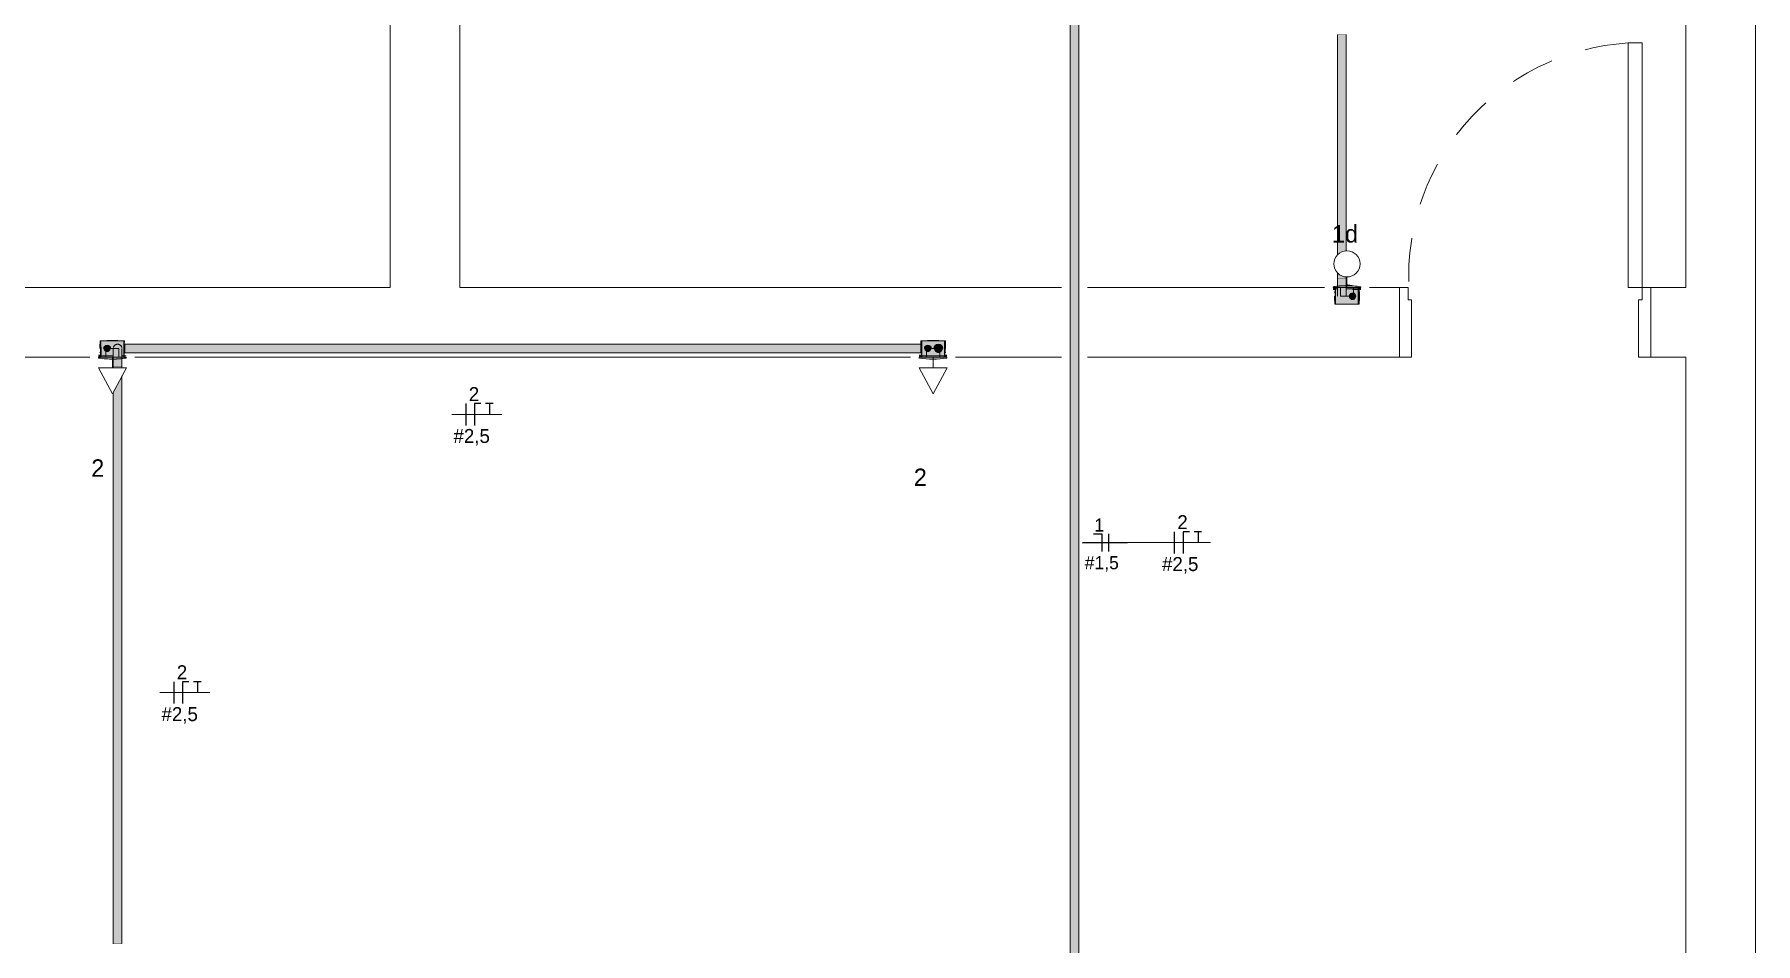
# Model space of a CAD drawing. Header units: metres. Extents: x 42.2 to 73.1, y -1.3 to 59.8.
# Drawn here: x 48.188 to 53.116, y 54.274 to 56.876 of the extents above; entities that cross this region are included whole.
import ezdxf

# ---------------------------------------------------------------- set-up
doc = ezdxf.new("R2010")
doc.units = ezdxf.units.M
doc.linetypes.add('Hidden 1_5', pattern=[0.0022, 0.0015, -0.0007])
doc.linetypes.add('IMPORT-HIDDEN2 _4_', pattern=[0.1875, 0.125, -0.0625])
for name, color, linetype, lineweight in [('A-ANNO-NOTE', 7, 'Continuous', 18), ('A-DETL', 7, 'Hidden 1_5', 18), ('A-GENM', 7, 'Continuous', 18), ('ARQ-PAR', 7, 'Continuous', 18), ('ARQ-POR', 7, 'Continuous', 18), ('Dispositivos elétricos', 7, 'Continuous', 70), ('E-LITE', 7, 'Continuous', 50), ('E-LITE-EQPM-IDEN', 7, 'Continuous', 9), ('E-LITE-IDEN', 7, 'Continuous', 9), ('E-POWR-CNDT', 7, 'Continuous', 35), ('Identificadores de dispositivos elétricos', 7, 'Continuous', 9)]:
    doc.layers.add(name, color=color, linetype=linetype, lineweight=lineweight)
for name, color, linetype, lineweight, true_color in [('BASE ELETRICO__dwg', 7, 'Continuous', 18, 0x767676), ('Fase', 1, 'Continuous', 25, 0xff0000), ('Neutro', 5, 'Continuous', 25, 0x0000ff), ('Terra', 3, 'Continuous', 25, 0x00ff00)]:
    doc.layers.add(name, color=color, linetype=linetype, lineweight=lineweight, true_color=true_color)
doc.styles.add('Century Gothic', font='GOTHIC.TTF', dxfattribs={"height": 0.05})
doc.styles.add('Century Gothic_1', font='GOTHIC.TTF', dxfattribs={"height": 0.04})
doc.styles.add('Century Gothic_2', font='GOTHIC.TTF', dxfattribs={"height": 0.0375})

# ---------------------------------------------------------------- blocks, each defined once
blk = doc.blocks.new('BASE ELETRICO__dwg-8227098-PLANTA BAIXA - TÉRREO')
at = {"layer": 'ARQ-PAR', "color": 252, "true_color": 0x8e8e8e}
for p, q in [((53.1158, 59.8051), (53.1158, 51.9018)), ((51.2033, 56.1518), (51.8813, 56.1518)), ((48.3463, 55.9518), (46.9603, 55.9518)), ((50.6963, 55.9518), (48.4753, 55.9518)), ((51.1283, 55.9518), (50.8253, 55.9518))]:
    blk.add_line(p, q, dxfattribs=at)
at = {"layer": 'ARQ-PAR', "color": 252, "true_color": 0x8e8e8e, "flags": 128}
for points in [[(52.8158, 56.1518), (52.8158, 55.9518), (52.8158, 56.1518), (52.9158, 56.1518), (52.9158, 59.1718), (51.4802, 59.1718)], [(46.8313, 55.9518), (46.6058, 55.9518), (46.6058, 56.1518), (46.9458, 56.1518), (46.9458, 56.2518), (47.0958, 56.2518), (47.0958, 56.1518), (49.2058, 56.1518), (49.2058, 57.741)], [(49.4058, 56.9074), (49.4058, 56.1518), (51.1283, 56.1518)], [(52.0103, 56.1518), (52.0958, 56.1518), (52.0958, 55.9518), (51.2033, 55.9518)], [(52.8158, 55.9518), (52.9158, 55.9518), (52.9158, 53.3448)]]:
    blk.add_lwpolyline(points, dxfattribs=at)
at = {"layer": 'ARQ-POR', "color": 252, "true_color": 0x8e8e8e, "flags": 128}
for points in [[(52.7508, 56.8517), (52.7908, 56.8517), (52.7908, 56.1518), (52.7508, 56.1518), (52.7508, 56.8517)], [(52.1308, 55.9518), (52.1308, 56.1159), (52.1208, 56.1159), (52.1208, 56.1518), (52.1108, 56.1518), (52.0958, 56.1518), (52.0958, 55.9518), (52.1308, 55.9518)], [(52.7808, 55.9518), (52.7808, 56.116), (52.7908, 56.116), (52.7908, 56.1517), (52.8008, 56.1518), (52.8158, 56.1518), (52.8158, 55.9518), (52.7808, 55.9518)]]:
    blk.add_lwpolyline(points, dxfattribs=at)
at = {"layer": 'ARQ-POR', "color": 252, "linetype": 'IMPORT-HIDDEN2 _4_', "true_color": 0x8e8e8e}
blk.add_arc((52.7924, 56.183), 0.6699, 93.5542, 185.7536, dxfattribs=at)
blk = doc.blocks.new('PVC Corrugado Amarelo_Caixa de Luz 4x2 - PVC Corrugado Amarelo_Caixa de Luz 4x2-V17-PLANTA BAIXA - TÉRREO')
at = {"layer": 'E-POWR-CNDT', "linetype": 'Hidden 1_5', "lineweight": 18, "true_color": 0xffff00}
for points in [[(-0.0371, 0.0058), (-0.0395, 0.0058), (-0.0395, 0.0028), (-0.0371, 0.003)], [(-0.0313, 0.0058), (-0.0371, 0.0058), (-0.0368, 0.0028), (-0.031, 0.0028), (-0.031, 0.0058)], [(-0.035, 0.0371), (-0.0355, 0.0371), (-0.0355, 0.025), (-0.035, 0.025), (-0.035, 0.0358)], [(-0.0355, 0.025), (-0.0355, 0.0129), (-0.035, 0.0129), (-0.035, 0.025)], [(-0.0237, 0.0058), (-0.031, 0.0058), (-0.031, 0.0028), (0, 0.0028), (0, 0.0058), (-0.0236, 0.0058)], [(-0.015, 0.035), (-0.0176, 0.0347), (-0.0207, 0.0331), (-0.0221, 0.0321), (-0.0237, 0.03), (-0.0248, 0.0266), (-0.025, 0.025), (-0.0244, 0.0218), (-0.0237, 0.02), (-0.0221, 0.0179), (-0.02, 0.0163), (-0.0176, 0.0153), (-0.015, 0.015), (-0.0118, 0.0156), (-0.01, 0.0163), (-0.0073, 0.0187), (-0.0062, 0.0204), (-0.0052, 0.0234), (-0.0051, 0.0254), (-0.0056, 0.0282), (-0.0063, 0.03), (-0.0079, 0.0321), (-0.011, 0.0341), (-0.0129, 0.0347)], [(-0.015, 0.048), (-0.0155, 0.048), (-0.0155, 0.0475), (-0.0121, 0.0475), (-0.0121, 0.048), (-0.0139, 0.048)], [(-0.0032, 0.048), (-0.0121, 0.0478), (-0.0121, 0.0475), (0, 0.0475), (0, 0.048)], [(0.0011, 0.048), (0, 0.048), (0, 0.0475), (0.0121, 0.0476), (0.0121, 0.048), (0.0032, 0.048)], [(0.0155, 0.048), (0.0121, 0.048), (0.0121, 0.0475), (0.0155, 0.0475)], [(0.032, 0.0058), (0.031, 0.0058), (0.0313, 0.0028), (0.0371, 0.0028), (0.037, 0.0058), (0.0327, 0.0058)], [(0.035, 0.0371), (0.035, 0.025), (0.0355, 0.025), (0.0355, 0.0371)], [(0.035, 0.025), (0.035, 0.0129), (0.0355, 0.0129), (0.0355, 0.025)], [(0.0371, 0.0058), (0.0371, 0.0028), (0.0395, 0.0028), (0.0395, 0.0058), (0.0389, 0.0058)]]:
    blk.add_hatch(color=2, dxfattribs=at).paths.add_polyline_path(points)
h = blk.add_hatch(color=2, dxfattribs=at)
h.paths.add_polyline_path([(-0.0313, 0.0475), (-0.035, 0.0474), (-0.0349, 0.0058), (-0.031, 0.0058), (-0.031, 0.0475)])
h.paths.add_polyline_path([(-0.032, 0.0028), (-0.035, 0.0028), (-0.0349, 0), (-0.031, 0), (-0.0313, 0.0028), (-0.032, 0.0028)])
h = blk.add_hatch(color=2, dxfattribs=at)
h.paths.add_polyline_path([(0.0011, 0.0475), (-0.031, 0.0475), (-0.031, 0.0058), (0.0026, 0.0058), (0.0028, 0.0189), (0.0025, 0.0251), (0.003, 0.0284), (0.0042, 0.0312), (0.0065, 0.0341), (0.0087, 0.0358), (0.0118, 0.0371), (0.015, 0.0375), (0.0184, 0.037), (0.0221, 0.0352), (0.024, 0.0336), (0.0259, 0.031), (0.0272, 0.0275), (0.0275, 0.025), (0.0272, 0.0212), (0.0273, 0.0153), (0.0275, 0.0058), (0.031, 0.0058), (0.031, 0.0475), (0.0087, 0.0475)])
h.paths.add_polyline_path([(-0.015, 0.035), (-0.0115, 0.0343), (-0.01, 0.0337), (-0.0073, 0.0312), (-0.0063, 0.03), (-0.0053, 0.0276), (-0.005, 0.0247), (-0.0056, 0.0218), (-0.0063, 0.02), (-0.0088, 0.0173), (-0.01, 0.0163), (-0.0124, 0.0153), (-0.015, 0.015), (-0.0185, 0.0157), (-0.02, 0.0163), (-0.0222, 0.0181), (-0.0237, 0.02), (-0.0248, 0.0235), (-0.025, 0.025), (-0.0247, 0.0276), (-0.0237, 0.03), (-0.0217, 0.0324), (-0.02, 0.0337), (-0.0176, 0.0347)])
h.paths.add_polyline_path([(0.0275, 0.0028), (0.0275, 0.0028), (0.0275, 0), (0.031, 0), (0.031, 0.0028), (0.0277, 0.0028)])
h.paths.add_polyline_path([(-0.0269, 0.0028), (-0.031, 0.0028), (-0.031, 0), (0.0026, 0), (0.0026, 0.0028), (-0.025, 0.0028)])
h = blk.add_hatch(color=2, dxfattribs=at)
h.paths.add_polyline_path([(0.0294, 0.0058), (0.0275, 0.0058), (0.0277, 0.0028), (0.031, 0.0028), (0.031, 0.0058), (0.0296, 0.0058)])
h.paths.add_polyline_path([(0, 0.0058), (0, 0.0028), (0.0026, 0.0028), (0.0026, 0.0058), (0.0011, 0.0058)])
h = blk.add_hatch(color=2, dxfattribs=at)
h.paths.add_polyline_path([(0.0332, 0.0475), (0.031, 0.0475), (0.031, 0.0058), (0.035, 0.0058), (0.0349, 0.0475), (0.0338, 0.0475)])
h.paths.add_polyline_path([(0.0327, 0.0028), (0.031, 0.0028), (0.0313, 0), (0.035, 0), (0.0349, 0.0028), (0.033, 0.0028)])
at = {"layer": 'E-POWR-CNDT', "lineweight": 18}
for p, q in [((-0.0371, 0.0058), (-0.0395, 0.0058)), ((-0.0395, 0.0028), (-0.0371, 0.0028)), ((-0.031, 0.0058), (-0.0371, 0.0058)), ((-0.0371, 0.0028), (-0.031, 0.0028)), ((-0.035, 0.0375), (-0.0355, 0.0375)), ((-0.035, 0.0375), (-0.0355, 0.0375)), ((-0.0355, 0.0375), (-0.0355, 0.025)), ((-0.0355, 0.0375), (-0.0355, 0.0371)), ((-0.0355, 0.025), (-0.0355, 0.0125)), ((-0.0355, 0.0129), (-0.0355, 0.0125)), ((-0.0355, 0.0125), (-0.035, 0.0125)), ((-0.0355, 0.0125), (-0.035, 0.0125)), ((-0.035, 0.0475), (-0.035, 0.0058)), ((-0.031, 0.0475), (-0.035, 0.0475)), ((-0.031, 0.0475), (0.031, 0.0475)), ((-0.0156, 0.0058), (-0.031, 0.0058)), ((-0.016, 0.048), (-0.016, 0.0475)), ((-0.0122, 0.048), (-0.016, 0.048)), ((-0.0125, 0.048), (-0.0125, 0.0475)), ((0, 0.048), (-0.0125, 0.048)), ((0.0125, 0.048), (0, 0.048)), ((0.016, 0.048), (0.0122, 0.048)), ((0.0125, 0.0475), (0.0125, 0.048)), ((0.016, 0.0475), (0.016, 0.048)), ((0.035, 0.0475), (0.031, 0.0475)), ((0.031, 0.0028), (0.0371, 0.0028)), ((0.0371, 0.0058), (0.0327, 0.0058)), ((0.035, 0.025), (0.035, 0.0475)), ((0.0355, 0.0375), (0.035, 0.0375)), ((0.0355, 0.0375), (0.035, 0.0375)), ((0.0355, 0.025), (0.0355, 0.0375)), ((0.0355, 0.0371), (0.0355, 0.0375)), ((0.0355, 0.0125), (0.0355, 0.0142)), ((0.0355, 0.0125), (0.0355, 0.0129)), ((0.0395, 0.0058), (0.0371, 0.0058)), ((0.0371, 0.0028), (0.0395, 0.0028))]:
    blk.add_line(p, q, dxfattribs=at)
for start, end in [(69.5663, 180), (180, 255)]:
    blk.add_arc((-0.015, 0.025), 0.01, start, end, dxfattribs=at)
blk = doc.blocks.new('1_a_1 Tomada 2P_T_Conjunto 4x2 - a_ Tomada 2P_T 10A-V23-PLANTA BAIXA - TÉRREO')
at = {"layer": 'A-GENM', "true_color": 0xfbfbfb}
for points in [[(0, 0.0051), (-0.0395, 0.002), (-0.0395, 0), (0.0395, 0), (0.0395, 0.002), (0.0094, 0.0044)], [(0, 0.0056), (-0.0185, 0.0056), (-0.0185, 0.0037), (0, 0.0051), (0.0185, 0.0037), (0.0185, 0.0056), (0.0094, 0.0056)]]:
    blk.add_hatch(color=7, dxfattribs=at).paths.add_polyline_path(points)
at = {"layer": 'A-GENM'}
for p, q in [((-0.0395, 0.002), (-0.0395, 0)), ((-0.0395, 0), (0, 0)), ((0, 0), (0.0395, 0)), ((0.0395, 0), (0.0395, 0.002))]:
    blk.add_line(p, q, dxfattribs=at)
blk.add_arc((0, -0.2479), 0.253, 81.0302, 98.9698, dxfattribs=at)
blk = doc.blocks.new('PVC Corrugado Amarelo_Caixa de Luz 4x2 - Linha Eletroduto Corrugado _Amarelo_-V24-PLANTA BAIXA - TÉRREO')
at = {"layer": 'E-POWR-CNDT', "linetype": 'Hidden 1_5', "lineweight": 18, "true_color": 0xffff00}
for points in [[(-0.0371, 0.0028), (-0.0371, 0.0058), (-0.0395, 0.0058), (-0.0395, 0.0028), (-0.0389, 0.0028)], [(-0.0319, 0.0028), (-0.031, 0.0028), (-0.0313, 0.0058), (-0.0371, 0.0058), (-0.037, 0.0028), (-0.0327, 0.0028)], [(-0.0355, 0.025), (-0.035, 0.025), (-0.035, 0.0371), (-0.0355, 0.0371), (-0.0355, 0.0282)], [(-0.035, 0.0129), (-0.035, 0.025), (-0.0355, 0.025), (-0.0355, 0.0129)], [(-0.0269, 0.0028), (0, 0.0028), (0, 0.0058), (-0.031, 0.0058), (-0.031, 0.0028), (-0.0275, 0.0028)], [(-0.015, 0.0475), (-0.0121, 0.0475), (-0.0121, 0.048), (-0.0155, 0.048), (-0.0155, 0.0475)], [(-0.0032, 0.0475), (0, 0.0475), (0, 0.048), (-0.0121, 0.0478), (-0.0121, 0.0475), (-0.0041, 0.0475)], [(0.0121, 0.0475), (0.0121, 0.048), (0, 0.048), (0, 0.0475), (0.0118, 0.0475)], [(0.0156, 0.0028), (0.031, 0.0028), (0.031, 0.0058), (0, 0.0058), (0, 0.0028), (0.015, 0.0028)], [(0.0121, 0.0475), (0.0155, 0.0475), (0.0155, 0.048), (0.0121, 0.048), (0.0121, 0.0476)], [(0.0342, 0.0028), (0.0371, 0.0028), (0.037, 0.0058), (0.031, 0.0058), (0.0313, 0.0028), (0.0331, 0.0028)], [(0.0355, 0.025), (0.0355, 0.0371), (0.035, 0.0371), (0.035, 0.025)], [(0.0355, 0.0129), (0.0355, 0.025), (0.035, 0.025), (0.035, 0.0129)], [(0.0371, 0.0028), (0.0395, 0.0028), (0.0395, 0.0058), (0.0371, 0.0058), (0.0371, 0.0035)]]:
    blk.add_hatch(color=2, dxfattribs=at).paths.add_polyline_path(points)
h = blk.add_hatch(color=2, dxfattribs=at)
h.paths.add_polyline_path([(-0.035, 0), (-0.031, 0), (-0.0313, 0.0028), (-0.035, 0.0028)])
h.paths.add_polyline_path([(-0.0327, 0.0058), (-0.031, 0.0058), (-0.0313, 0.0475), (-0.035, 0.0475), (-0.0349, 0.0058), (-0.033, 0.0058)])
h = blk.add_hatch(color=2, dxfattribs=at)
h.paths.add_polyline_path([(0.0105, 0), (0.031, 0), (0.031, 0.0028), (-0.031, 0.0028), (-0.031, 0), (0.0094, 0)])
h.paths.add_polyline_path([(-0.0156, 0.0058), (0.031, 0.0058), (0.031, 0.0475), (-0.031, 0.0475), (-0.031, 0.0058), (-0.0224, 0.0058)])
h.paths.add_polyline_path([(0.015, 0.0125), (0.0118, 0.0129), (0.0088, 0.0142), (0.006, 0.0163), (0.0042, 0.0188), (0.0029, 0.0218), (0.0025, 0.025), (0.0029, 0.0282), (0.0042, 0.0313), (0.0062, 0.0338), (0.0088, 0.0358), (0.0118, 0.0371), (0.015, 0.0375), (0.0184, 0.037), (0.0221, 0.0352), (0.024, 0.0337), (0.0259, 0.031), (0.0271, 0.0282), (0.0275, 0.025), (0.0271, 0.0218), (0.0252, 0.0179), (0.0232, 0.0157), (0.0213, 0.0142), (0.0173, 0.0128), (0.0157, 0.0126)])
h.paths.add_polyline_path([(-0.015, 0.015), (-0.0185, 0.0157), (-0.02, 0.0163), (-0.0221, 0.0179), (-0.0237, 0.02), (-0.0248, 0.0235), (-0.025, 0.025), (-0.0247, 0.0276), (-0.0237, 0.03), (-0.0217, 0.0324), (-0.02, 0.0337), (-0.0176, 0.0347), (-0.015, 0.035), (-0.0115, 0.0343), (-0.01, 0.0337), (-0.0073, 0.0313), (-0.0063, 0.03), (-0.0053, 0.0276), (-0.005, 0.0247), (-0.0056, 0.0218), (-0.0065, 0.0197), (-0.0087, 0.0173), (-0.01, 0.0163), (-0.0124, 0.0153)])
h = blk.add_hatch(color=2, dxfattribs=at)
h.paths.add_polyline_path([(0.015, 0.0125), (0.0182, 0.0129), (0.0221, 0.0148), (0.024, 0.0163), (0.0263, 0.0198), (0.0271, 0.0218), (0.0275, 0.025), (0.0271, 0.0282), (0.0252, 0.0321), (0.0235, 0.0341), (0.0213, 0.0358), (0.0172, 0.0372), (0.015, 0.0375), (0.0118, 0.0371), (0.0088, 0.0358), (0.006, 0.0337), (0.0038, 0.0303), (0.0028, 0.0276), (0.0026, 0.0241), (0.0029, 0.0218), (0.0048, 0.0179), (0.0065, 0.0159), (0.0088, 0.0142), (0.0118, 0.0129)])
h.paths.add_polyline_path([(-0.015, 0.015), (-0.0118, 0.0156), (-0.01, 0.0163), (-0.0073, 0.0188), (-0.0062, 0.0204), (-0.0052, 0.0234), (-0.0051, 0.0254), (-0.0056, 0.0282), (-0.0063, 0.03), (-0.0087, 0.0327), (-0.011, 0.0341), (-0.0129, 0.0347), (-0.015, 0.035), (-0.0176, 0.0347), (-0.02, 0.0337), (-0.0221, 0.0321), (-0.0237, 0.03), (-0.0248, 0.0266), (-0.025, 0.025), (-0.0244, 0.0218), (-0.0237, 0.02), (-0.0221, 0.0179), (-0.02, 0.0163), (-0.0176, 0.0153)])
h = blk.add_hatch(color=2, dxfattribs=at)
h.paths.add_polyline_path([(0.035, 0), (0.0349, 0.0028), (0.031, 0.0028), (0.0313, 0), (0.0349, 0)])
h.paths.add_polyline_path([(0.035, 0.0058), (0.0349, 0.0475), (0.031, 0.0475), (0.031, 0.0058), (0.0349, 0.0058)])
at = {"layer": 'E-POWR-CNDT', "lineweight": 18}
for p, q in [((-0.0371, 0.0058), (-0.0395, 0.0058)), ((-0.0395, 0.0028), (-0.0371, 0.0028)), ((-0.0327, 0.0058), (-0.0371, 0.0058)), ((-0.0371, 0.0028), (-0.031, 0.0028)), ((-0.035, 0.0375), (-0.0355, 0.0375)), ((-0.035, 0.0375), (-0.0355, 0.0375)), ((-0.0355, 0.0375), (-0.0355, 0.025)), ((-0.0355, 0.0142), (-0.0355, 0.0125)), ((-0.035, 0.0475), (-0.035, 0.025)), ((-0.031, 0.0475), (-0.035, 0.0475)), ((-0.031, 0.0475), (0.031, 0.0475)), ((-0.016, 0.048), (-0.016, 0.0475)), ((-0.0122, 0.048), (-0.016, 0.048)), ((-0.0125, 0.048), (-0.0125, 0.0475)), ((0, 0.048), (-0.0125, 0.048)), ((0.0125, 0.048), (0, 0.048)), ((0.016, 0.048), (0.0122, 0.048)), ((0.0125, 0.0475), (0.0125, 0.048)), ((0.016, 0.0475), (0.016, 0.048)), ((0.035, 0.0475), (0.031, 0.0475)), ((0.031, 0.0028), (0.0371, 0.0028)), ((0.0371, 0.0058), (0.0327, 0.0058)), ((0.035, 0.025), (0.035, 0.0475)), ((0.0355, 0.0375), (0.035, 0.0375)), ((0.0355, 0.0375), (0.035, 0.0375)), ((0.0355, 0.025), (0.0355, 0.0375)), ((0.0355, 0.0371), (0.0355, 0.0375)), ((0.0355, 0.0125), (0.0355, 0.0142)), ((0.0355, 0.0125), (0.0355, 0.0129)), ((0.0395, 0.0058), (0.0371, 0.0058)), ((0.0371, 0.0028), (0.0395, 0.0028))]:
    blk.add_line(p, q, dxfattribs=at)
for centre, radius in [((-0.015, 0.025), 0.01), ((0.015, 0.025), 0.0125)]:
    blk.add_arc(centre, radius, 360, 180, dxfattribs=at)
blk = doc.blocks.new('1_a_1 Interruptor_Conjunto 4x2 - a_Simples-V16-PLANTA BAIXA - TÉRREO')
at = {"layer": 'E-LITE', "lineweight": 18, "true_color": 0xfbfbfb}
h = blk.add_hatch(color=7, dxfattribs=at)
h.paths.add_polyline_path([(0.0328, 0), (0.0395, 0), (0.0395, 0.002), (-0.0011, 0.0051), (-0.0027, 0.0049), (-0.0026, 0), (0.031, 0)])
h.paths.add_polyline_path([(-0.0274, 0), (-0.0275, 0.003), (-0.0395, 0.002), (-0.0395, 0), (-0.0275, 0)])
blk.add_hatch(color=7, dxfattribs=at).paths.add_polyline_path([(0.0185, 0.0037), (0.0183, 0.0052), (0.0169, 0.0062), (-0.0028, 0.0093), (-0.0026, 0.0049), (0, 0.0051), (0.0182, 0.0037)])
at = {"layer": 'A-DETL'}
blk.add_line((-0.0274, 0), (-0.0027, 0), dxfattribs=at)
blk.add_arc((0, -0.2479), 0.253, 90.6265, 96.2073, dxfattribs=at)
at = {"layer": 'E-LITE', "lineweight": 18}
for p, q in [((-0.0395, 0.002), (-0.0395, 0)), ((-0.0395, 0), (-0.0274, 0)), ((-0.0026, 0), (0, 0)), ((0, 0), (0.0395, 0)), ((0.0395, 0), (0.0395, 0.002))]:
    blk.add_line(p, q, dxfattribs=at)
for start, end in [(96.2185, 98.9698), (81.0302, 90.6153)]:
    blk.add_arc((0, -0.2479), 0.253, start, end, dxfattribs=at)
blk = doc.blocks.new('1_a_1 Tomada 2P_T_Conjunto 4x2 - a_ Tomada 2P_T 10A-8292234-PLANTA BAIXA - TÉRREO')
at = {"layer": 'A-GENM', "true_color": 0xfbfbfb}
h = blk.add_hatch(color=7, dxfattribs=at)
h.paths.add_polyline_path([(0, 0.0051), (-0.0027, 0.0049), (-0.0025, 0), (0.0395, 0), (0.0395, 0.002), (0.0087, 0.0044)])
h.paths.add_polyline_path([(-0.0274, 0.003), (-0.0395, 0.002), (-0.0395, 0), (-0.0274, 0), (-0.0274, 0.0014)])
blk.add_hatch(color=7, dxfattribs=at).paths.add_polyline_path([(0.0087, 0.0056), (-0.0027, 0.0056), (-0.0025, 0.0049), (0, 0.0051), (0.0185, 0.0037), (0.0185, 0.0056), (0.0094, 0.0056)])
at = {"layer": 'A-DETL'}
blk.add_line((-0.0274, 0), (-0.0027, 0), dxfattribs=at)
blk.add_arc((0, -0.2479), 0.253, 90.6265, 96.2073, dxfattribs=at)
at = {"layer": 'A-GENM'}
for p, q in [((-0.0395, 0.002), (-0.0395, 0)), ((-0.0395, 0), (-0.0274, 0)), ((-0.0026, 0), (0, 0)), ((0, 0), (0.0395, 0)), ((0.0395, 0), (0.0395, 0.002))]:
    blk.add_line(p, q, dxfattribs=at)
for start, end in [(96.2185, 98.9698), (81.0302, 90.6153)]:
    blk.add_arc((0, -0.2479), 0.253, start, end, dxfattribs=at)
blk = doc.blocks.new('PVC Corrugado Amarelo_Caixa de Luz 4x2 - Linha Eletroduto Corrugado _Amarelo_-V22-PLANTA BAIXA - TÉRREO')
at = {"layer": 'E-POWR-CNDT', "linetype": 'Hidden 1_5', "lineweight": 18, "true_color": 0xffff00}
for points in [[(-0.0371, 0.0028), (-0.0371, 0.0058), (-0.0395, 0.0058), (-0.0395, 0.0028), (-0.0389, 0.0028)], [(-0.0319, 0.0028), (-0.031, 0.0028), (-0.0313, 0.0058), (-0.0371, 0.0058), (-0.0368, 0.0028), (-0.0327, 0.0028)], [(-0.035, 0.025), (-0.035, 0.0371), (-0.0355, 0.0371), (-0.0355, 0.025)], [(-0.0355, 0.0129), (-0.035, 0.0129), (-0.035, 0.025), (-0.0355, 0.025), (-0.0355, 0.0142)], [(-0.0275, 0.0028), (0, 0.0028), (0, 0.0058), (-0.031, 0.0058), (-0.031, 0.0028), (-0.0283, 0.0028)], [(-0.015, 0.015), (-0.0118, 0.0156), (-0.01, 0.0163), (-0.0073, 0.0188), (-0.0062, 0.0204), (-0.0052, 0.0234), (-0.005, 0.025), (-0.0056, 0.0282), (-0.0063, 0.03), (-0.0081, 0.0322), (-0.011, 0.0341), (-0.0129, 0.0347), (-0.015, 0.035), (-0.0176, 0.0347), (-0.02, 0.0337), (-0.0221, 0.0321), (-0.0237, 0.03), (-0.0248, 0.0266), (-0.025, 0.025), (-0.0244, 0.0218), (-0.0237, 0.02), (-0.0221, 0.0179), (-0.02, 0.0163), (-0.0176, 0.0153)], [(-0.0139, 0.0475), (-0.0121, 0.0475), (-0.0121, 0.048), (-0.0155, 0.048), (-0.0155, 0.0475), (-0.015, 0.0475)], [(-0.0062, 0.0475), (0, 0.0475), (0, 0.048), (-0.0121, 0.0478), (-0.0121, 0.0475), (-0.008, 0.0475)], [(0, 0.0475), (0.0121, 0.0476), (0.0121, 0.048), (0, 0.048)], [(0.0155, 0.0475), (0.0155, 0.048), (0.0121, 0.048), (0.0121, 0.0475), (0.015, 0.0475)], [(0.0342, 0.0028), (0.0371, 0.0028), (0.037, 0.0058), (0.031, 0.0058), (0.0313, 0.0028), (0.0331, 0.0028)], [(0.0353, 0.025), (0.0355, 0.025), (0.0353, 0.0371), (0.035, 0.0371), (0.035, 0.025)], [(0.0355, 0.0129), (0.0353, 0.025), (0.035, 0.025), (0.035, 0.0129), (0.0353, 0.0129)], [(0.0371, 0.0028), (0.0395, 0.0028), (0.0395, 0.0058), (0.0371, 0.0058), (0.0371, 0.0035)]]:
    blk.add_hatch(color=2, dxfattribs=at).paths.add_polyline_path(points)
h = blk.add_hatch(color=2, dxfattribs=at)
h.paths.add_polyline_path([(-0.0342, 0), (-0.031, 0), (-0.0313, 0.0028), (-0.035, 0.0028), (-0.0349, 0), (-0.0342, 0)])
h.paths.add_polyline_path([(-0.035, 0.0058), (-0.031, 0.0058), (-0.0313, 0.0475), (-0.035, 0.0474), (-0.035, 0.007)])
h = blk.add_hatch(color=2, dxfattribs=at)
h.paths.add_polyline_path([(-0.0124, 0), (0.0026, 0), (0.0025, 0.0028), (-0.031, 0.0028), (-0.031, 0), (-0.0299, 0)])
h.paths.add_polyline_path([(0.0275, 0), (0.031, 0), (0.031, 0.0028), (0.0275, 0.0028), (0.0274, 0)])
h.paths.add_polyline_path([(0.0026, 0.0058), (0.0026, 0.0058), (0.0028, 0.0189), (0.0025, 0.0251), (0.003, 0.0284), (0.0042, 0.0313), (0.007, 0.0345), (0.0088, 0.0358), (0.0118, 0.0371), (0.015, 0.0375), (0.0184, 0.037), (0.0221, 0.0352), (0.024, 0.0336), (0.0259, 0.031), (0.0272, 0.0275), (0.0274, 0.0245), (0.0272, 0.0205), (0.0273, 0.0153), (0.0275, 0.0058), (0.031, 0.0058), (0.031, 0.0475), (-0.031, 0.0475), (-0.031, 0.0058), (0.0025, 0.0058)])
h.paths.add_polyline_path([(-0.015, 0.015), (-0.0185, 0.0157), (-0.02, 0.0163), (-0.0221, 0.0179), (-0.0237, 0.02), (-0.0248, 0.0235), (-0.025, 0.025), (-0.0247, 0.0276), (-0.0237, 0.03), (-0.0217, 0.0324), (-0.02, 0.0337), (-0.0176, 0.0347), (-0.015, 0.035), (-0.0115, 0.0343), (-0.01, 0.0337), (-0.0073, 0.0313), (-0.0063, 0.03), (-0.0053, 0.027), (-0.0051, 0.0245), (-0.0057, 0.0214), (-0.0063, 0.02), (-0.0087, 0.0173), (-0.01, 0.0163), (-0.0124, 0.0153)])
h = blk.add_hatch(color=2, dxfattribs=at)
h.paths.add_polyline_path([(0.0286, 0.0028), (0.031, 0.0028), (0.031, 0.0058), (0.0275, 0.0058), (0.0277, 0.0028), (0.0281, 0.0028)])
h.paths.add_polyline_path([(0, 0.0028), (0.0026, 0.0028), (0.0025, 0.0058), (0, 0.0058)])
h = blk.add_hatch(color=2, dxfattribs=at)
h.paths.add_polyline_path([(0.035, 0), (0.0349, 0.0028), (0.031, 0.0028), (0.0313, 0), (0.0349, 0)])
h.paths.add_polyline_path([(0.035, 0.0058), (0.0349, 0.0475), (0.031, 0.0475), (0.031, 0.0058), (0.0349, 0.0058)])
at = {"layer": 'A-DETL'}
blk.add_arc((0.015, 0.025), 0.0125, 15, 165, dxfattribs=at)
at = {"layer": 'E-POWR-CNDT', "lineweight": 18}
for p, q in [((-0.0371, 0.0058), (-0.0395, 0.0058)), ((-0.0395, 0.0028), (-0.0371, 0.0028)), ((-0.0327, 0.0058), (-0.0371, 0.0058)), ((-0.0371, 0.0028), (-0.031, 0.0028)), ((-0.035, 0.0375), (-0.0355, 0.0375)), ((-0.035, 0.0375), (-0.0355, 0.0375)), ((-0.0355, 0.0375), (-0.0355, 0.025)), ((-0.0355, 0.0375), (-0.0355, 0.0371)), ((-0.0355, 0.0142), (-0.0355, 0.0125)), ((-0.0355, 0.0129), (-0.0355, 0.0125)), ((-0.035, 0.0475), (-0.035, 0.025)), ((-0.031, 0.0475), (-0.035, 0.0475)), ((-0.031, 0.0475), (0.031, 0.0475)), ((-0.016, 0.048), (-0.016, 0.0475)), ((-0.0122, 0.048), (-0.016, 0.048)), ((-0.0125, 0.048), (-0.0125, 0.0475)), ((0, 0.048), (-0.0125, 0.048)), ((0.0125, 0.048), (0, 0.048)), ((0.016, 0.048), (0.0122, 0.048)), ((0.0125, 0.0475), (0.0125, 0.048)), ((0.016, 0.0475), (0.016, 0.048)), ((0.035, 0.0475), (0.031, 0.0475)), ((0.035, 0.0434), (0.035, 0.0475)), ((0.0355, 0.0375), (0.035, 0.0375)), ((0.0355, 0.0375), (0.035, 0.0375)), ((0.0355, 0.0282), (0.0355, 0.0375))]:
    blk.add_line(p, q, dxfattribs=at)
blk.add_arc((-0.015, 0.025), 0.01, 360, 180, dxfattribs=at)
blk = doc.blocks.new('Fiação_PEX_Tags Eletrical Fixtures - 2_ FNT-4480792-PLANTA BAIXA - TÉRREO')
at = {"layer": 'Fase'}
blk.add_line((-0.00098, 0.00125), (-0.00098, -0.00125), dxfattribs=at)
at = {"layer": 'Identificadores de dispositivos elétricos'}
blk.add_line((-0.00257, 0), (0.00315, 0), dxfattribs=at)
at = {"layer": 'Neutro'}
for p, q in [((0.00002, 0.00125), (0.00002, -0.00125)), ((0.00002, 0.00125), (0.00002, -0.00077)), ((0.00076, 0.00125), (0.00002, 0.00125))]:
    blk.add_line(p, q, dxfattribs=at)
at = {"layer": 'Terra'}
for p, q in [((0.00215, 0.00125), (0.00129, 0.00125)), ((0.00175, 0.00125), (0.00175, 0))]:
    blk.add_line(p, q, dxfattribs=at)
blk = doc.blocks.new('Fiação_Tags Lighting Fixture - 1_ FN-3746626-PLANTA BAIXA - TÉRREO')
at = {"layer": 'E-LITE-EQPM-IDEN', "color": 5, "lineweight": 25, "true_color": 0x0000ff}
for p, q in [((-0.00128, -0.00164), (-0.00034, -0.00164)), ((-0.00034, -0.00164), (-0.00034, -0.00366))]:
    blk.add_line(p, q, dxfattribs=at)
at = {"layer": 'E-LITE-EQPM-IDEN', "color": 1, "lineweight": 25, "true_color": 0xff0000}
blk.add_line((0.00043, -0.00164), (0.00043, -0.00366), dxfattribs=at)
at = {"layer": 'E-LITE-EQPM-IDEN'}
blk.add_line((-0.0026, -0.00265), (0.0026, -0.00265), dxfattribs=at)

msp = doc.modelspace()

# ---------------------------------------------------------------- hatches: boundary and pattern name
at = {"layer": 'E-POWR-CNDT', "true_color": 0xffff00}
for points in [[(51.1537, 54.2245), (51.1658, 54.2245), (51.1658, 57.626), (51.1533, 57.626), (51.1533, 55.3295), (51.1533, 54.2245)], [(51.1783, 54.2245), (51.1783, 57.626), (51.1658, 57.626), (51.1658, 54.2245), (51.1779, 54.2245)], [(51.9285, 56.8751), (51.9433, 56.8751), (51.9433, 56.8761), (51.9183, 56.8761), (51.9185, 56.8751), (51.9276, 56.8751)], [(51.9276, 56.1768), (51.9308, 56.1768), (51.9308, 56.1778), (51.9183, 56.1778), (51.9183, 56.1768), (51.9276, 56.1768)], [(51.9308, 56.1143), (51.9308, 56.1768), (51.9183, 56.1768), (51.9186, 56.1631), (51.9184, 56.1385), (51.9186, 56.1287), (51.9183, 56.1268), (51.9195, 56.1218), (51.9206, 56.1198), (51.9223, 56.1177), (51.9246, 56.116), (51.9286, 56.1146)], [(51.934, 56.1768), (51.9433, 56.1768), (51.9433, 56.1778), (51.9308, 56.1778), (51.9308, 56.1768), (51.934, 56.1768)], [(51.9308, 56.1143), (51.934, 56.1148), (51.9371, 56.116), (51.9398, 56.1182), (51.9416, 56.1206), (51.943, 56.1242), (51.9433, 56.1284), (51.943, 56.1389), (51.9432, 56.1529), (51.943, 56.1686), (51.9433, 56.1768), (51.9308, 56.1768), (51.9308, 56.1148)], [(48.4196, 55.9268), (48.4258, 55.9268), (48.4258, 55.9893), (48.4226, 55.9889), (48.4196, 55.9877), (48.4168, 55.9855), (48.415, 55.9831), (48.4136, 55.9794), (48.4133, 55.9749), (48.4136, 55.9648), (48.4134, 55.9517), (48.4136, 55.935), (48.4134, 55.9268), (48.4196, 55.9268)], [(48.4383, 55.9268), (48.4383, 55.9268), (48.438, 55.9405), (48.4382, 55.9652), (48.438, 55.9749), (48.4383, 55.9768), (48.4373, 55.9816), (48.436, 55.9839), (48.4338, 55.9863), (48.4321, 55.9877), (48.428, 55.989), (48.4258, 55.9893), (48.4258, 55.9268), (48.438, 55.9268)], [(48.7721, 55.9768), (50.7253, 55.9768), (50.7253, 55.9893), (48.4463, 55.9893), (48.4463, 55.9768), (48.5982, 55.9768)], [(48.7721, 55.9643), (50.7253, 55.9643), (50.7253, 55.9768), (48.4463, 55.9768), (48.4463, 55.9643), (48.5982, 55.9643)], [(48.4244, 55.9258), (48.4258, 55.9258), (48.4258, 55.9268), (48.4133, 55.9268), (48.4134, 55.9258), (48.4226, 55.9258)], [(48.4366, 55.9258), (48.4383, 55.9258), (48.4383, 55.9268), (48.4258, 55.9268), (48.4258, 55.9258), (48.4347, 55.9258)], [(48.4383, 54.2725), (48.438, 54.2735), (48.4133, 54.2735), (48.4135, 54.2725), (48.4379, 54.2725)]]:
    msp.add_hatch(color=2, dxfattribs=at).paths.add_polyline_path(points)
h = msp.add_hatch(color=2, dxfattribs=at)
h.paths.add_polyline_path([(51.9183, 56.1778), (51.9308, 56.1778), (51.9305, 56.1851), (51.9276, 56.1866), (51.9238, 56.189), (51.9188, 56.1934), (51.9183, 56.1938), (51.9183, 56.1837)])
h.paths.add_polyline_path([(51.9183, 56.2448), (51.9222, 56.2484), (51.9254, 56.2508), (51.9308, 56.254), (51.9308, 56.8751), (51.9183, 56.8751), (51.9183, 56.2452)])
h = msp.add_hatch(color=2, dxfattribs=at)
h.paths.add_polyline_path([(51.9433, 56.1778), (51.9433, 56.1819), (51.938, 56.1826), (51.934, 56.1837), (51.9308, 56.185), (51.9308, 56.1778), (51.9429, 56.1778)])
h.paths.add_polyline_path([(51.9308, 56.2537), (51.9344, 56.255), (51.9399, 56.2564), (51.9433, 56.2568), (51.9433, 56.8751), (51.9308, 56.8751), (51.9308, 56.2537)])
h = msp.add_hatch(color=2, dxfattribs=at)
h.paths.add_polyline_path([(48.4133, 54.2735), (48.4258, 54.2735), (48.4257, 55.8748), (48.4133, 55.8515), (48.4133, 54.2805)])
h.paths.add_polyline_path([(48.415, 55.9218), (48.4258, 55.9218), (48.4258, 55.9258), (48.4133, 55.9258), (48.4133, 55.9218), (48.4137, 55.9218)])
h = msp.add_hatch(color=2, dxfattribs=at)
h.paths.add_polyline_path([(48.4383, 54.2735), (48.4383, 55.8984), (48.4258, 55.875), (48.4258, 54.2735), (48.4379, 54.2735)])
h.paths.add_polyline_path([(48.4383, 55.9218), (48.4383, 55.9258), (48.4258, 55.9258), (48.4258, 55.9218), (48.4379, 55.9218)])

# ---------------------------------------------------------------- linework, layer by layer
at = {"layer": 'A-ANNO-NOTE', "lineweight": 9}
for p, q in [((51.9271, 56.1518), (51.9271, 56.1268)), ((51.9646, 56.1518), (51.9271, 56.1518)), ((51.9458, 56.1518), (51.9458, 56.1818)), ((51.9646, 56.1268), (51.9646, 56.1518)), ((51.9271, 56.1268), (51.9646, 56.1268)), ((48.3921, 55.9768), (48.4296, 55.9768)), ((48.3921, 55.9518), (48.3921, 55.9768)), ((48.4296, 55.9518), (48.3921, 55.9518)), ((48.4108, 55.9518), (48.4108, 55.9218)), ((48.4296, 55.9768), (48.4296, 55.9518)), ((50.7421, 55.9768), (50.7796, 55.9768)), ((50.7421, 55.9518), (50.7421, 55.9768)), ((50.7796, 55.9518), (50.7421, 55.9518)), ((50.7608, 55.9518), (50.7608, 55.9218)), ((50.7796, 55.9768), (50.7796, 55.9518)), ((48.4508, 55.9218), (48.3708, 55.9218)), ((48.3708, 55.9218), (48.4108, 55.8468)), ((48.4508, 55.9218), (48.3708, 55.9218)), ((48.4108, 55.8468), (48.3708, 55.9218)), ((48.4108, 55.8468), (48.4508, 55.9218)), ((48.4108, 55.8468), (48.4508, 55.9218)), ((50.8008, 55.9218), (50.7208, 55.9218)), ((50.7208, 55.9218), (50.7608, 55.8468)), ((50.8008, 55.9218), (50.7208, 55.9218)), ((50.7608, 55.8468), (50.7208, 55.9218)), ((50.7608, 55.8468), (50.8008, 55.9218)), ((50.7608, 55.8468), (50.8008, 55.9218))]:
    msp.add_line(p, q, dxfattribs=at)
msp.add_circle((51.9458, 56.2193), 0.0375, dxfattribs=at)
for start, end in [(0, 180), (180, 0)]:
    msp.add_arc((51.9458, 56.2193), 0.0375, start, end, dxfattribs=at)
at = {"layer": 'E-POWR-CNDT', "color": 57, "lineweight": 18, "true_color": 0x808040}
for p, q in [((51.1533, 57.626), (51.1533, 54.2245)), ((51.1783, 54.2245), (51.1783, 57.626)), ((51.9183, 56.8761), (51.9183, 56.8751)), ((51.9183, 56.8751), (51.9183, 56.2448)), ((51.9433, 56.8751), (51.9433, 56.8761)), ((51.9433, 56.2567), (51.9433, 56.8751)), ((51.9183, 56.1939), (51.9183, 56.1778)), ((51.9433, 56.1778), (51.9433, 56.1819)), ((51.9183, 56.1778), (51.9183, 56.1768)), ((51.9433, 56.1768), (51.9433, 56.1778)), ((50.7253, 55.9893), (48.4463, 55.9893)), ((48.4463, 55.9893), (48.4463, 55.9643)), ((50.7253, 55.9643), (50.7253, 55.9893)), ((48.4463, 55.9643), (50.7253, 55.9643)), ((48.4133, 55.9268), (48.4133, 55.9258)), ((48.4133, 55.9258), (48.4133, 55.9218)), ((48.4383, 55.9258), (48.4383, 55.9268)), ((48.4383, 55.9218), (48.4383, 55.9258)), ((48.4383, 54.2735), (48.4383, 55.8984)), ((48.4133, 55.8515), (48.4133, 54.2735)), ((48.4133, 54.2735), (48.4133, 54.2725))]:
    msp.add_line(p, q, dxfattribs=at)
at = {"layer": 'E-POWR-CNDT', "color": 57, "lineweight": 18, "true_color": 0x808040, "flags": 128}
for points in [[(51.9183, 56.1768), (51.9183, 56.163), (51.9183, 56.1502), (51.9183, 56.1395), (51.9183, 56.1317), (51.9183, 56.1275), (51.9183, 56.1268)], [(51.9433, 56.1268), (51.9433, 56.1288), (51.9433, 56.1345), (51.9433, 56.1436), (51.9433, 56.1553), (51.9433, 56.1686), (51.9433, 56.1768)], [(48.4133, 55.9768), (48.4133, 55.9749), (48.4133, 55.9691), (48.4133, 55.9601), (48.4133, 55.9484), (48.4133, 55.935), (48.4133, 55.9268)], [(48.4383, 55.9268), (48.4383, 55.9407), (48.4383, 55.9535), (48.4383, 55.9642), (48.4383, 55.9719), (48.4383, 55.9762), (48.4383, 55.9768)]]:
    msp.add_lwpolyline(points, dxfattribs=at)
at = {"layer": 'Identificadores de dispositivos elétricos'}
msp.add_line((51.1903, 55.4214), (51.4117, 55.4214), dxfattribs=at)

# ---------------------------------------------------------------- block references
at = {"layer": 'A-DETL'}
for name, p in [('1_a_1 Interruptor_Conjunto 4x2 - a_Simples-V16-PLANTA BAIXA - TÉRREO', (51.9458, 56.1518)), ('PVC Corrugado Amarelo_Caixa de Luz 4x2 - Linha Eletroduto Corrugado _Amarelo_-V22-PLANTA BAIXA - TÉRREO', (48.4108, 55.9518))]:
    msp.add_blockref(name, p, dxfattribs=at)
at = {"layer": 'A-DETL', "rotation": 180}
msp.add_blockref('1_a_1 Tomada 2P_T_Conjunto 4x2 - a_ Tomada 2P_T 10A-8292234-PLANTA BAIXA - TÉRREO', (48.4108, 55.9518), dxfattribs=at)
at = {"layer": 'BASE ELETRICO__dwg', "color": 252, "true_color": 0x8e8e8e}
msp.add_blockref('BASE ELETRICO__dwg-8227098-PLANTA BAIXA - TÉRREO', (0, 0), dxfattribs=at)
at = {"layer": 'Dispositivos elétricos', "lineweight": 18, "rotation": 180}
msp.add_blockref('1_a_1 Tomada 2P_T_Conjunto 4x2 - a_ Tomada 2P_T 10A-V23-PLANTA BAIXA - TÉRREO', (50.7608, 55.9518), dxfattribs=at)
at = {"layer": 'E-LITE-EQPM-IDEN', "xscale": 24.99999999999999, "yscale": 24.99999999999999, "zscale": 24.99999999999999}
msp.add_blockref('Fiação_Tags Lighting Fixture - 1_ FN-3746626-PLANTA BAIXA - TÉRREO', (51.2524, 55.4872), dxfattribs=at)
at = {"layer": 'E-POWR-CNDT', "lineweight": 18, "rotation": 180}
msp.add_blockref('PVC Corrugado Amarelo_Caixa de Luz 4x2 - PVC Corrugado Amarelo_Caixa de Luz 4x2-V17-PLANTA BAIXA - TÉRREO', (51.9458, 56.1518), dxfattribs=at)
at = {"layer": 'E-POWR-CNDT', "lineweight": 18}
msp.add_blockref('PVC Corrugado Amarelo_Caixa de Luz 4x2 - Linha Eletroduto Corrugado _Amarelo_-V24-PLANTA BAIXA - TÉRREO', (50.7608, 55.9518), dxfattribs=at)
at = {"layer": 'Identificadores de dispositivos elétricos', "color": 1, "true_color": 0xff0000, "xscale": 24.99999999999999, "yscale": 24.99999999999999, "zscale": 24.99999999999999}
for p in [(49.4471, 55.7881), (51.4759, 55.4214), (48.6111, 54.9918)]:
    msp.add_blockref('Fiação_PEX_Tags Eletrical Fixtures - 2_ FNT-4480792-PLANTA BAIXA - TÉRREO', p, dxfattribs=at)

# ---------------------------------------------------------------- texts
at = {"layer": 'E-LITE-EQPM-IDEN', "char_height": 0.0375, "attachment_point": 1, "style": 'Century Gothic_2'}
for s, insert, width in [('1', (51.2227, 55.4905), 0.036076), ('#1,5', (51.195, 55.3826), 0.136287)]:
    msp.add_mtext(s, dxfattribs=dict(at, insert=insert, width=width))
at = {"layer": 'E-LITE-IDEN', "insert": (51.9031, 56.3304), "char_height": 0.05, "width": 0.106224, "attachment_point": 1, "style": 'Century Gothic'}
msp.add_mtext('1d', dxfattribs=at)
at = {"layer": 'Identificadores de dispositivos elétricos', "attachment_point": 1}
for s, insert, char_height, width, style in [('2', (49.4313, 55.8665), 0.04, 0.03808, 'Century Gothic_1'), ('#2,5', (49.3876, 55.7466), 0.04, 0.144304, 'Century Gothic_1'), ('2', (48.3503, 55.6597), 0.05, 0.048101, 'Century Gothic'), ('2', (50.7056, 55.6333), 0.05, 0.048101, 'Century Gothic'), ('2', (51.4601, 55.4999), 0.04, 0.03808, 'Century Gothic_1'), ('#2,5', (51.4163, 55.38), 0.04, 0.144304, 'Century Gothic_1'), ('2', (48.5952, 55.0702), 0.04, 0.03808, 'Century Gothic_1'), ('#2,5', (48.5515, 54.9503), 0.04, 0.144304, 'Century Gothic_1')]:
    msp.add_mtext(s, dxfattribs=dict(at, insert=insert, char_height=char_height, width=width, style=style))

doc.saveas('drawing.dxf')
